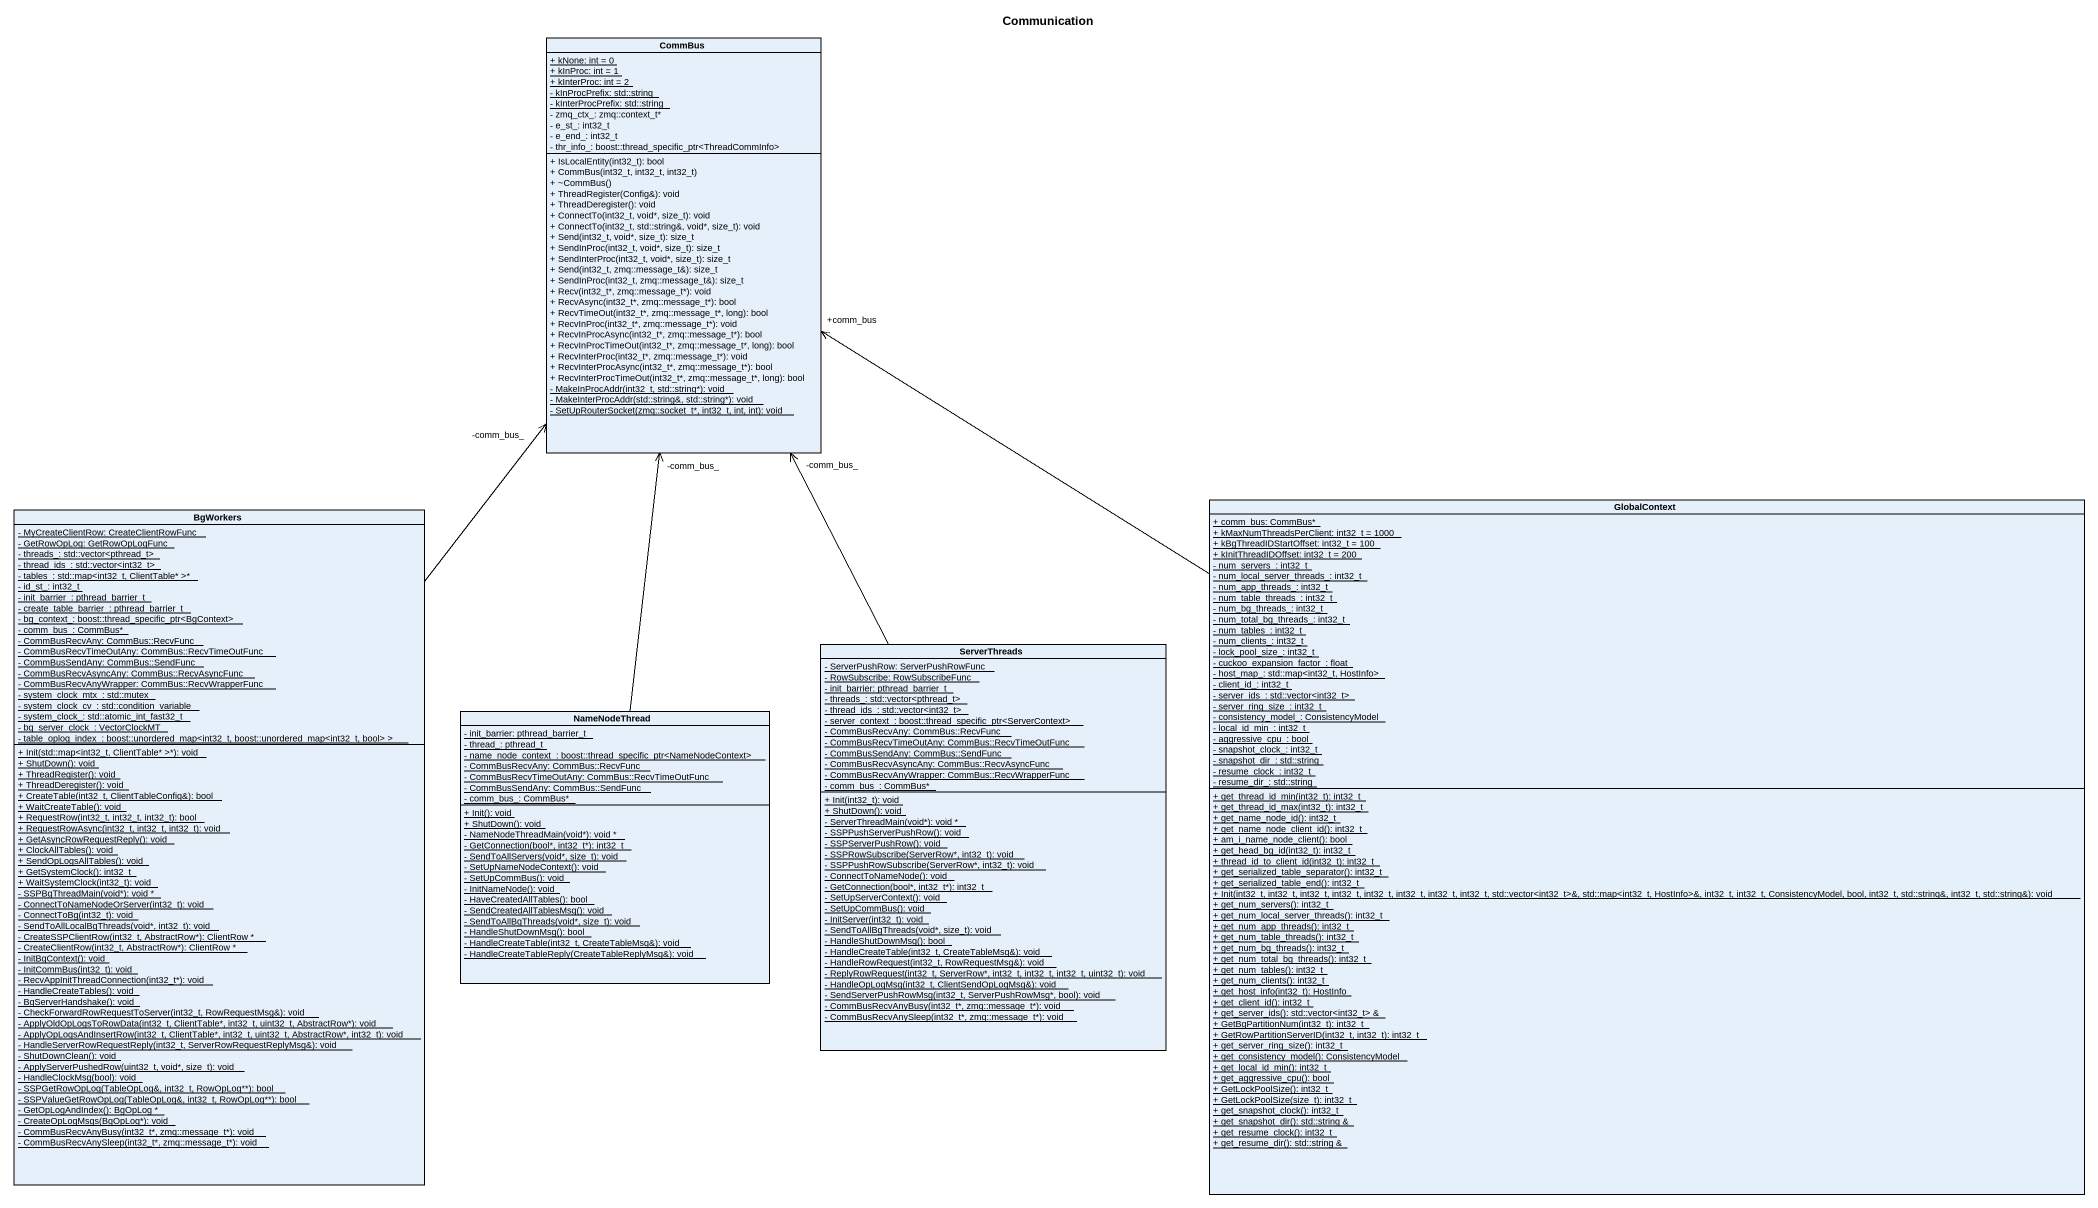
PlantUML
@startuml
title Communication
hide circle
hide empty members
skinparam classAttributeIconSize 0
class CommBus {
  {static} + kNone: int = 0
  {static} + kInProc: int = 1
  {static} + kInterProc: int = 2
  {static} - kInProcPrefix: std::string
  {static} - kInterProcPrefix: std::string
  - zmq_ctx_: zmq::context_t*
  - e_st_: int32_t
  - e_end_: int32_t
  - thr_info_: boost::thread_specific_ptr<ThreadCommInfo>
  + IsLocalEntity(int32_t): bool
  + CommBus(int32_t, int32_t, int32_t)
  + ~CommBus()
  + ThreadRegister(Config&): void
  + ThreadDeregister(): void
  + ConnectTo(int32_t, void*, size_t): void
  + ConnectTo(int32_t, std::string&, void*, size_t): void
  + Send(int32_t, void*, size_t): size_t
  + SendInProc(int32_t, void*, size_t): size_t
  + SendInterProc(int32_t, void*, size_t): size_t
  + Send(int32_t, zmq::message_t&): size_t
  + SendInProc(int32_t, zmq::message_t&): size_t
  + Recv(int32_t*, zmq::message_t*): void
  + RecvAsync(int32_t*, zmq::message_t*): bool
  + RecvTimeOut(int32_t*, zmq::message_t*, long): bool
  + RecvInProc(int32_t*, zmq::message_t*): void
  + RecvInProcAsync(int32_t*, zmq::message_t*): bool
  + RecvInProcTimeOut(int32_t*, zmq::message_t*, long): bool
  + RecvInterProc(int32_t*, zmq::message_t*): void
  + RecvInterProcAsync(int32_t*, zmq::message_t*): bool
  + RecvInterProcTimeOut(int32_t*, zmq::message_t*, long): bool
  {static} - MakeInProcAddr(int32_t, std::string*): void
  {static} - MakeInterProcAddr(std::string&, std::string*): void
  {static} - SetUpRouterSocket(zmq::socket_t*, int32_t, int, int): void
}
class BgWorkers {
  {static} - MyCreateClientRow: CreateClientRowFunc
  {static} - GetRowOpLog: GetRowOpLogFunc
  {static} - threads_: std::vector<pthread_t>
  {static} - thread_ids_: std::vector<int32_t>
  {static} - tables_: std::map<int32_t, ClientTable* >*
  {static} - id_st_: int32_t
  {static} - init_barrier_: pthread_barrier_t
  {static} - create_table_barrier_: pthread_barrier_t
  {static} - bg_context_: boost::thread_specific_ptr<BgContext>
  {static} - comm_bus_: CommBus*
  {static} - CommBusRecvAny: CommBus::RecvFunc
  {static} - CommBusRecvTimeOutAny: CommBus::RecvTimeOutFunc
  {static} - CommBusSendAny: CommBus::SendFunc
  {static} - CommBusRecvAsyncAny: CommBus::RecvAsyncFunc
  {static} - CommBusRecvAnyWrapper: CommBus::RecvWrapperFunc
  {static} - system_clock_mtx_: std::mutex
  {static} - system_clock_cv_: std::condition_variable
  {static} - system_clock_: std::atomic_int_fast32_t
  {static} - bg_server_clock_: VectorClockMT
  {static} - table_oplog_index_: boost::unordered_map<int32_t, boost::unordered_map<int32_t, bool> >
  {static} + Init(std::map<int32_t, ClientTable* >*): void
  {static} + ShutDown(): void
  {static} + ThreadRegister(): void
  {static} + ThreadDeregister(): void
  {static} + CreateTable(int32_t, ClientTableConfig&): bool
  {static} + WaitCreateTable(): void
  {static} + RequestRow(int32_t, int32_t, int32_t): bool
  {static} + RequestRowAsync(int32_t, int32_t, int32_t): void
  {static} + GetAsyncRowRequestReply(): void
  {static} + ClockAllTables(): void
  {static} + SendOpLogsAllTables(): void
  {static} + GetSystemClock(): int32_t
  {static} + WaitSystemClock(int32_t): void
  {static} - SSPBgThreadMain(void*): void *
  {static} - ConnectToNameNodeOrServer(int32_t): void
  {static} - ConnectToBg(int32_t): void
  {static} - SendToAllLocalBgThreads(void*, int32_t): void
  {static} - CreateSSPClientRow(int32_t, AbstractRow*): ClientRow *
  {static} - CreateClientRow(int32_t, AbstractRow*): ClientRow *
  {static} - InitBgContext(): void
  {static} - InitCommBus(int32_t): void
  {static} - RecvAppInitThreadConnection(int32_t*): void
  {static} - HandleCreateTables(): void
  {static} - BgServerHandshake(): void
  {static} - CheckForwardRowRequestToServer(int32_t, RowRequestMsg&): void
  {static} - ApplyOldOpLogsToRowData(int32_t, ClientTable*, int32_t, uint32_t, AbstractRow*): void
  {static} - ApplyOpLogsAndInsertRow(int32_t, ClientTable*, int32_t, uint32_t, AbstractRow*, int32_t): void
  {static} - HandleServerRowRequestReply(int32_t, ServerRowRequestReplyMsg&): void
  {static} - ShutDownClean(): void
  {static} - ApplyServerPushedRow(uint32_t, void*, size_t): void
  {static} - HandleClockMsg(bool): void
  {static} - SSPGetRowOpLog(TableOpLog&, int32_t, RowOpLog**): bool
  {static} - SSPValueGetRowOpLog(TableOpLog&, int32_t, RowOpLog**): bool
  {static} - GetOpLogAndIndex(): BgOpLog *
  {static} - CreateOpLogMsgs(BgOpLog*): void
  {static} - CommBusRecvAnyBusy(int32_t*, zmq::message_t*): void
  {static} - CommBusRecvAnySleep(int32_t*, zmq::message_t*): void
}
class GlobalContext {
  {static} + comm_bus: CommBus*
  {static} + kMaxNumThreadsPerClient: int32_t = 1000
  {static} + kBgThreadIDStartOffset: int32_t = 100
  {static} + kInitThreadIDOffset: int32_t = 200
  {static} - num_servers_: int32_t
  {static} - num_local_server_threads_: int32_t
  {static} - num_app_threads_: int32_t
  {static} - num_table_threads_: int32_t
  {static} - num_bg_threads_: int32_t
  {static} - num_total_bg_threads_: int32_t
  {static} - num_tables_: int32_t
  {static} - num_clients_: int32_t
  {static} - lock_pool_size_: int32_t
  {static} - cuckoo_expansion_factor_: float
  {static} - host_map_: std::map<int32_t, HostInfo>
  {static} - client_id_: int32_t
  {static} - server_ids_: std::vector<int32_t>
  {static} - server_ring_size_: int32_t
  {static} - consistency_model_: ConsistencyModel
  {static} - local_id_min_: int32_t
  {static} - aggressive_cpu_: bool
  {static} - snapshot_clock_: int32_t
  {static} - snapshot_dir_: std::string
  {static} - resume_clock_: int32_t
  {static} - resume_dir_: std::string
  {static} + get_thread_id_min(int32_t): int32_t
  {static} + get_thread_id_max(int32_t): int32_t
  {static} + get_name_node_id(): int32_t
  {static} + get_name_node_client_id(): int32_t
  {static} + am_i_name_node_client(): bool
  {static} + get_head_bg_id(int32_t): int32_t
  {static} + thread_id_to_client_id(int32_t): int32_t
  {static} + get_serialized_table_separator(): int32_t
  {static} + get_serialized_table_end(): int32_t
  {static} + Init(int32_t, int32_t, int32_t, int32_t, int32_t, int32_t, int32_t, int32_t, std::vector<int32_t>&, std::map<int32_t, HostInfo>&, int32_t, int32_t, ConsistencyModel, bool, int32_t, std::string&, int32_t, std::string&): void
  {static} + get_num_servers(): int32_t
  {static} + get_num_local_server_threads(): int32_t
  {static} + get_num_app_threads(): int32_t
  {static} + get_num_table_threads(): int32_t
  {static} + get_num_bg_threads(): int32_t
  {static} + get_num_total_bg_threads(): int32_t
  {static} + get_num_tables(): int32_t
  {static} + get_num_clients(): int32_t
  {static} + get_host_info(int32_t): HostInfo
  {static} + get_client_id(): int32_t
  {static} + get_server_ids(): std::vector<int32_t> &
  {static} + GetBgPartitionNum(int32_t): int32_t
  {static} + GetRowPartitionServerID(int32_t, int32_t): int32_t
  {static} + get_server_ring_size(): int32_t
  {static} + get_consistency_model(): ConsistencyModel
  {static} + get_local_id_min(): int32_t
  {static} + get_aggressive_cpu(): bool
  {static} + GetLockPoolSize(): int32_t
  {static} + GetLockPoolSize(size_t): int32_t
  {static} + get_snapshot_clock(): int32_t
  {static} + get_snapshot_dir(): std::string &
  {static} + get_resume_clock(): int32_t
  {static} + get_resume_dir(): std::string &
}
class ServerThreads {
  {static} - ServerPushRow: ServerPushRowFunc
  {static} - RowSubscribe: RowSubscribeFunc
  {static} - init_barrier: pthread_barrier_t
  {static} - threads_: std::vector<pthread_t>
  {static} - thread_ids_: std::vector<int32_t>
  {static} - server_context_: boost::thread_specific_ptr<ServerContext>
  {static} - CommBusRecvAny: CommBus::RecvFunc
  {static} - CommBusRecvTimeOutAny: CommBus::RecvTimeOutFunc
  {static} - CommBusSendAny: CommBus::SendFunc
  {static} - CommBusRecvAsyncAny: CommBus::RecvAsyncFunc
  {static} - CommBusRecvAnyWrapper: CommBus::RecvWrapperFunc
  {static} - comm_bus_: CommBus*
  {static} + Init(int32_t): void
  {static} + ShutDown(): void
  {static} - ServerThreadMain(void*): void *
  {static} - SSPPushServerPushRow(): void
  {static} - SSPServerPushRow(): void
  {static} - SSPRowSubscribe(ServerRow*, int32_t): void
  {static} - SSPPushRowSubscribe(ServerRow*, int32_t): void
  {static} - ConnectToNameNode(): void
  {static} - GetConnection(bool*, int32_t*): int32_t
  {static} - SetUpServerContext(): void
  {static} - SetUpCommBus(): void
  {static} - InitServer(int32_t): void
  {static} - SendToAllBgThreads(void*, size_t): void
  {static} - HandleShutDownMsg(): bool
  {static} - HandleCreateTable(int32_t, CreateTableMsg&): void
  {static} - HandleRowRequest(int32_t, RowRequestMsg&): void
  {static} - ReplyRowRequest(int32_t, ServerRow*, int32_t, int32_t, int32_t, uint32_t): void
  {static} - HandleOpLogMsg(int32_t, ClientSendOpLogMsg&): void
  {static} - SendServerPushRowMsg(int32_t, ServerPushRowMsg*, bool): void
  {static} - CommBusRecvAnyBusy(int32_t*, zmq::message_t*): void
  {static} - CommBusRecvAnySleep(int32_t*, zmq::message_t*): void
}
class NameNodeThread {
  {static} - init_barrier: pthread_barrier_t
  {static} - thread_: pthread_t
  {static} - name_node_context_: boost::thread_specific_ptr<NameNodeContext>
  {static} - CommBusRecvAny: CommBus::RecvFunc
  {static} - CommBusRecvTimeOutAny: CommBus::RecvTimeOutFunc
  {static} - CommBusSendAny: CommBus::SendFunc
  {static} - comm_bus_: CommBus*
  {static} + Init(): void
  {static} + ShutDown(): void
  {static} - NameNodeThreadMain(void*): void *
  {static} - GetConnection(bool*, int32_t*): int32_t
  {static} - SendToAllServers(void*, size_t): void
  {static} - SetUpNameNodeContext(): void
  {static} - SetUpCommBus(): void
  {static} - InitNameNode(): void
  {static} - HaveCreatedAllTables(): bool
  {static} - SendCreatedAllTablesMsg(): void
  {static} - SendToAllBgThreads(void*, size_t): void
  {static} - HandleShutDownMsg(): bool
  {static} - HandleCreateTable(int32_t, CreateTableMsg&): void
  {static} - HandleCreateTableReply(CreateTableReplyMsg&): void
}
BgWorkers -up-> "-comm_bus_" CommBus
GlobalContext -up-> "+comm_bus" CommBus
ServerThreads -up-> "-comm_bus_" CommBus
NameNodeThread -up-> "-comm_bus_" CommBus
@enduml
